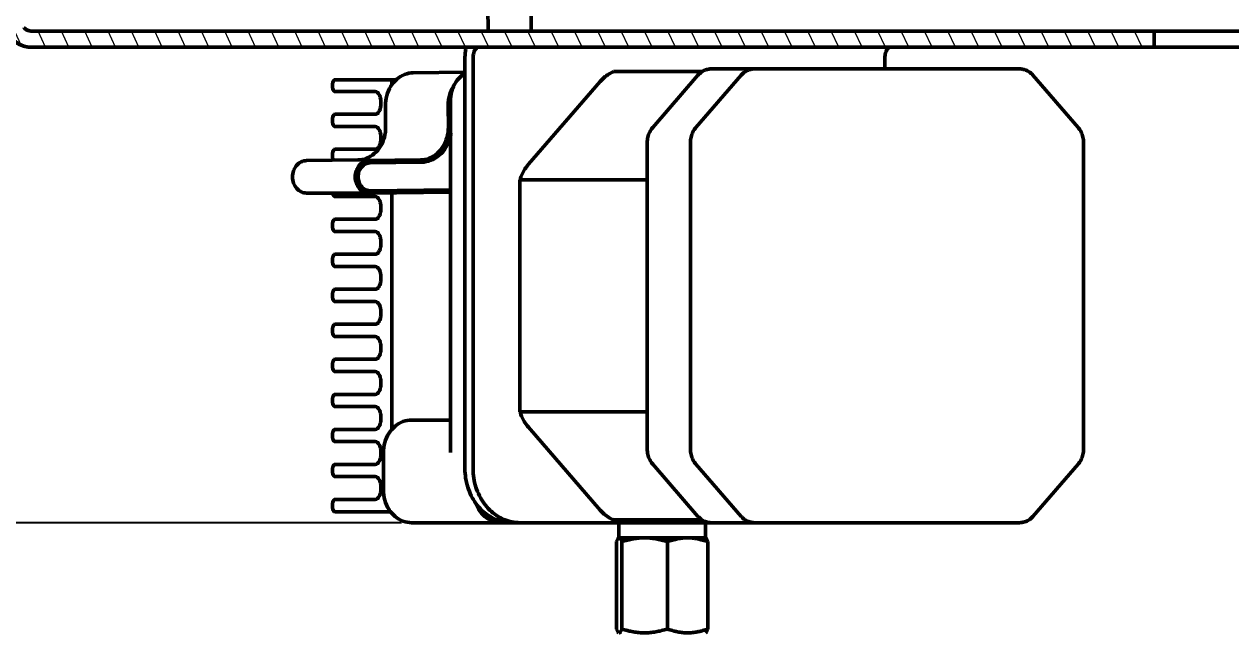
# Model space of a CAD drawing. Header units: inches. Extents: x -2049 to -860, y -317 to 524.
# Drawn here: x -1115.3 to -1040.9, y 396.5 to 434.1 of the extents above; entities that cross this region are included whole.
import ezdxf

# ---------------------------------------------------------------- set-up
doc = ezdxf.new("R2010")
doc.units = ezdxf.units.IN
doc.header["$LTSCALE"] = 2.574606
doc.header["$MEASUREMENT"] = 0
doc.header["$PDMODE"] = 3
doc.header["$PDSIZE"] = 0.3125
doc.layers.get('0').update_dxf_attribs({"linetype": 'CONTINUOUS', "lineweight": 50})
doc.layers.get('Defpoints').update_dxf_attribs({"linetype": 'CONTINUOUS'})
doc.layers.add('dim', color=7, linetype='CONTINUOUS', lineweight=9)
doc.layers.add('细实线', color=7, linetype='CONTINUOUS', lineweight=9)
doc.styles.add('TEXTSTYLE_1', font='gdt', dxfattribs={"width": 0.8})
doc.dimstyles.new('ISO-25$0', dxfattribs={"dimtxt": 5, "dimasz": 5, "dimexe": 1.25, "dimexo": 0.625, "dimtad": 1, "dimdec": 0, "dimlfac": 1.5, "dimdsep": 46, "dimtxsty": 'TEXTSTYLE_1', "dimcen": 2.5, "dimclrd": 256, "dimclre": 256, "dimclrt": 256, "dimadec": 0, "dimazin": 0, "dimtfac": 1, "dimtdec": 0, "dimtmove": 0, "dimatfit": 3, "dimfxl": 1, "dimlwd": 25, "dimarcsym": 0})

# ---------------------------------------------------------------- blocks, each defined once
blk = doc.blocks.new('*D56')
at = {"layer": 'Defpoints', "color": 0, "transparency": 16777216}
for p in [(-1218.049, 403.303), (-1091.407, 403.303), (-1171.593, 52.37)]:
    blk.add_point(p, dxfattribs=at)
at = {"layer": 'dim', "lineweight": -2, "transparency": 16777216}
for p, q in [((-1092.032, 403.303), (-1219.299, 403.303)), ((-1172.218, 52.37), (-1219.299, 52.37))]:
    blk.add_line(p, q, dxfattribs=at)
at = {"layer": 'dim', "lineweight": 25, "transparency": 16777216}
blk.add_line((-1218.049, 57.37), (-1218.049, 398.303), dxfattribs=at)
at = {"layer": 'dim', "transparency": 16777216}
for points in [[(-1218.882, 398.303), (-1217.215, 398.303), (-1218.049, 403.303)], [(-1218.882, 57.37), (-1217.215, 57.37), (-1218.049, 52.37)]]:
    blk.add_solid(points, dxfattribs=at)
at = {"layer": 'dim', "transparency": 16777216, "insert": (-1221.174, 224.866), "char_height": 5, "attachment_point": 5, "rotation": 90, "style": 'TEXTSTYLE_1'}
blk.add_mtext('526', dxfattribs=at)
blk = doc.blocks.new('*D57')
at = {"layer": 'Defpoints', "color": 0, "transparency": 16777216}
for p in [(-1231.845, 446.968), (-1055.93, 446.968), (-1171.593, 52.37)]:
    blk.add_point(p, dxfattribs=at)
at = {"layer": 'dim', "lineweight": -2, "transparency": 16777216}
for p, q in [((-1056.555, 446.968), (-1233.095, 446.968)), ((-1172.218, 52.37), (-1233.095, 52.37))]:
    blk.add_line(p, q, dxfattribs=at)
at = {"layer": 'dim', "lineweight": 25, "transparency": 16777216}
blk.add_line((-1231.845, 57.37), (-1231.845, 441.968), dxfattribs=at)
at = {"layer": 'dim', "transparency": 16777216}
for points in [[(-1232.678, 441.968), (-1231.011, 441.968), (-1231.845, 446.968)], [(-1232.678, 57.37), (-1231.011, 57.37), (-1231.845, 52.37)]]:
    blk.add_solid(points, dxfattribs=at)
at = {"layer": 'dim', "transparency": 16777216, "insert": (-1234.97, 248.072), "char_height": 5, "attachment_point": 5, "rotation": 90, "style": 'TEXTSTYLE_1'}
blk.add_mtext('592', dxfattribs=at)
blk = doc.blocks.new('*D58')
at = {"layer": 'Defpoints', "color": 0, "transparency": 16777216}
for p in [(-1245.641, 472.967), (-1107.928, 472.967), (-1171.593, 52.37)]:
    blk.add_point(p, dxfattribs=at)
at = {"layer": 'dim', "lineweight": -2, "transparency": 16777216}
for p, q in [((-1108.553, 472.967), (-1246.891, 472.967)), ((-1172.218, 52.37), (-1246.891, 52.37))]:
    blk.add_line(p, q, dxfattribs=at)
at = {"layer": 'dim', "lineweight": 25, "transparency": 16777216}
blk.add_line((-1245.641, 57.37), (-1245.641, 467.967), dxfattribs=at)
at = {"layer": 'dim', "transparency": 16777216}
for points in [[(-1246.474, 467.967), (-1244.807, 467.967), (-1245.641, 472.967)], [(-1246.474, 57.37), (-1244.807, 57.37), (-1245.641, 52.37)]]:
    blk.add_solid(points, dxfattribs=at)
at = {"layer": 'dim', "transparency": 16777216, "insert": (-1248.766, 260.462), "char_height": 5, "attachment_point": 5, "rotation": 90, "style": 'TEXTSTYLE_1'}
blk.add_mtext('630', dxfattribs=at)

msp = doc.modelspace()

# ---------------------------------------------------------------- hatches: boundary and pattern name
at = {"layer": '细实线', "linetype": 'Continuous'}
h = msp.add_hatch(dxfattribs=at)
h.set_pattern_fill('DEFAULT__11', color=256, scale=1.304169, angle=115, style=0, pattern_type=0)
h.set_pattern_definition([(115, (-1203.7235, 1516.919), (-1.1819789, -0.5511658), [])])
edge = h.paths.add_edge_path()
edge.add_spline(control_points=[(-1150.633, 468.49), (-1150.633, 468.88), (-1150.357, 469.157), (-1149.966, 469.157)], knot_values=[0, 0, 0, 0, 1, 1, 1, 1], weights=[1, 0.804738, 0.804738, 1], degree=3, periodic=0)
edge.add_line((-1150.633, 462.157), (-1150.633, 468.49))
edge.add_line((-1150.633, 462.157), (-1151.633, 462.157))
edge.add_line((-1151.633, 462.157), (-1151.633, 468.49))
edge.add_spline(control_points=[(-1151.633, 468.49), (-1151.633, 469.466), (-1150.942, 470.157), (-1149.966, 470.157)], knot_values=[0, 0, 0, 0, 1, 1, 1, 1], weights=[1, 0.804738, 0.804738, 1], degree=3, periodic=0)
edge.add_line((-1135.633, 470.157), (-1149.966, 470.157))
edge.add_spline(control_points=[(-1135.633, 470.157), (-1134.657, 470.157), (-1133.967, 469.466), (-1133.967, 468.49)], knot_values=[0, 0, 0, 0, 1, 1, 1, 1], weights=[1, 0.804738, 0.804738, 1], degree=3, periodic=0)
edge.add_line((-1133.967, 468.49), (-1133.967, 452.767))
edge.add_spline(control_points=[(-1133.967, 452.767), (-1133.967, 452.587), (-1133.898, 452.422), (-1133.771, 452.295)], knot_values=[0, 0, 0, 0, 1, 1, 1, 1], weights=[1, 0.949253, 0.949253, 1], degree=3, periodic=0)
edge.add_line((-1115.306, 433.83), (-1133.771, 452.295))
edge.add_spline(control_points=[(-1115.306, 433.83), (-1115.18, 433.703), (-1115.014, 433.635), (-1114.835, 433.635)], knot_values=[0, 0, 0, 0, 1, 1, 1, 1], weights=[1, 0.949253, 0.949253, 1], degree=3, periodic=0)
edge.add_line((-1045.597, 433.635), (-1114.835, 433.635))
edge.add_line((-1045.597, 432.635), (-1045.597, 433.635))
edge.add_line((-1045.597, 432.635), (-1114.835, 432.635))
edge.add_spline(control_points=[(-1116.013, 433.123), (-1115.697, 432.806), (-1115.283, 432.635), (-1114.835, 432.635)], knot_values=[0, 0, 0, 0, 1, 1, 1, 1], weights=[1, 0.949253, 0.949253, 1], degree=3, periodic=0)
edge.add_line((-1116.013, 433.123), (-1134.479, 451.588))
edge.add_spline(control_points=[(-1134.967, 452.767), (-1134.967, 452.319), (-1134.795, 451.905), (-1134.479, 451.588)], knot_values=[0, 0, 0, 0, 1, 1, 1, 1], weights=[1, 0.949253, 0.949253, 1], degree=3, periodic=0)
edge.add_line((-1134.967, 468.49), (-1134.967, 452.767))
edge.add_spline(control_points=[(-1135.633, 469.157), (-1135.243, 469.157), (-1134.967, 468.88), (-1134.967, 468.49)], knot_values=[0, 0, 0, 0, 1, 1, 1, 1], weights=[1, 0.804738, 0.804738, 1], degree=3, periodic=0)
edge.add_line((-1135.633, 469.157), (-1149.966, 469.157))
edge = h.paths.add_edge_path()
edge.add_line((-1010.959, 433.635), (-1038.93, 433.635))
edge.add_line((-1010.959, 433.635), (-1010.959, 432.635))
edge.add_line((-1010.959, 432.635), (-1038.93, 432.635))
edge.add_line((-1038.93, 432.635), (-1038.93, 433.635))
edge = h.paths.add_edge_path()
edge.add_line((-1150.633, 454.49), (-1150.633, 460.157))
edge.add_line((-1150.633, 454.49), (-1151.633, 454.49))
edge.add_line((-1151.633, 454.49), (-1151.633, 460.157))
edge.add_line((-1150.633, 460.157), (-1151.633, 460.157))

# ---------------------------------------------------------------- linework, layer by layer
at = {"color": 7, "linetype": 'Continuous'}
for p, q in [((-1086.69, 433.635), (-1086.703, 435.087)), ((-1084.023, 433.635), (-1084.037, 435.112)), ((-1045.597, 433.635), (-1114.835, 433.635)), ((-1114.835, 433.635), (-994.431, 433.635)), ((-1045.597, 432.635), (-1045.597, 433.635)), ((-1045.597, 432.635), (-1045.597, 433.635)), ((-1045.597, 432.635), (-1114.835, 432.635)), ((-1114.835, 432.635), (-994.431, 432.635)), ((-1088.117, 431.968), (-1088.117, 406.636)), ((-1087.617, 406.636), (-1087.617, 431.968)), ((-1062.214, 431.968), (-1062.214, 431.302)), ((-1091.307, 431.059), (-1088.117, 431.099)), ((-1073.483, 431.135), (-1078.946, 431.135)), ((-1053.901, 431.302), (-1072.931, 431.302)), ((-1096.295, 430.235), (-1096.295, 430.302)), ((-1096.128, 430.635), (-1092.346, 430.635)), ((-1092.628, 430.302), (-1092.628, 430.635)), ((-1084.196, 425.416), (-1079.776, 430.521)), ((-1076.535, 427.692), (-1073.747, 430.911)), ((-1071.08, 430.911), (-1073.868, 427.692)), ((-1050.297, 427.692), (-1053.084, 430.911)), ((-1093.645, 429.902), (-1096.128, 429.902)), ((-1093.008, 427.704), (-1093.02, 429.038)), ((-1089.154, 429.038), (-1089.141, 427.704)), ((-1089.006, 429.302), (-1089.006, 407.636)), ((-1096.295, 428.075), (-1096.295, 428.168)), ((-1096.128, 428.502), (-1093.645, 428.502)), ((-1093.645, 427.742), (-1096.128, 427.742)), ((-1076.873, 426.749), (-1076.873, 407.855)), ((-1074.206, 426.749), (-1074.206, 407.855)), ((-1049.958, 407.855), (-1049.958, 426.749)), ((-1096.295, 425.915), (-1096.295, 426.008)), ((-1096.128, 426.342), (-1093.645, 426.342)), ((-1094.721, 425.683), (-1097.896, 425.643)), ((-1094.029, 425.643), (-1090.854, 425.683)), ((-1093.961, 425.51), (-1090.786, 425.549)), ((-1084.728, 424.459), (-1076.873, 424.459)), ((-1084.728, 424.459), (-1084.728, 410.146)), ((-1094.02, 423.643), (-1097.886, 423.643)), ((-1094.02, 423.643), (-1094.01, 423.643)), ((-1094.01, 423.643), (-1089.006, 423.706)), ((-1089.006, 423.838), (-1093.945, 423.777)), ((-1092.628, 409.019), (-1092.628, 423.661)), ((-1093.645, 423.422), (-1096.128, 423.422)), ((-1096.295, 421.595), (-1096.295, 421.689)), ((-1096.128, 422.022), (-1093.645, 422.022)), ((-1093.645, 421.262), (-1096.128, 421.262)), ((-1096.128, 419.862), (-1093.645, 419.862)), ((-1096.295, 419.435), (-1096.295, 419.529)), ((-1093.645, 419.102), (-1096.128, 419.102)), ((-1096.128, 417.702), (-1093.645, 417.702)), ((-1096.295, 417.275), (-1096.295, 417.369)), ((-1093.645, 416.942), (-1096.128, 416.942)), ((-1096.128, 415.542), (-1093.645, 415.542)), ((-1096.295, 415.115), (-1096.295, 415.209)), ((-1093.645, 414.782), (-1096.128, 414.782)), ((-1096.128, 413.382), (-1093.645, 413.382)), ((-1096.295, 412.956), (-1096.295, 413.049)), ((-1093.645, 412.622), (-1096.128, 412.622)), ((-1096.295, 410.796), (-1096.295, 410.889)), ((-1096.128, 411.222), (-1093.645, 411.222)), ((-1093.645, 410.462), (-1096.128, 410.462)), ((-1076.873, 410.146), (-1084.728, 410.146)), ((-1089.006, 409.636), (-1091.407, 409.636)), ((-1096.295, 408.636), (-1096.295, 408.729)), ((-1096.128, 409.062), (-1093.645, 409.062)), ((-1079.776, 404.084), (-1084.196, 409.188)), ((-1093.645, 408.302), (-1096.128, 408.302)), ((-1093.139, 405.302), (-1093.139, 407.636)), ((-1096.295, 406.476), (-1096.295, 406.569)), ((-1093.645, 406.902), (-1096.128, 406.902)), ((-1073.747, 403.693), (-1076.535, 406.912)), ((-1073.868, 406.912), (-1071.08, 403.693)), ((-1053.084, 403.693), (-1050.297, 406.912)), ((-1096.128, 406.142), (-1093.645, 406.142)), ((-1096.295, 404.302), (-1096.295, 404.409)), ((-1096.128, 404.742), (-1093.645, 404.742)), ((-1092.672, 403.969), (-1096.128, 403.969)), ((-1078.946, 403.469), (-1073.483, 403.469)), ((-1091.407, 403.303), (-1085.932, 403.303)), ((-1085.874, 403.303), (-1053.901, 403.303)), ((-1078.618, 403.303), (-1078.618, 402.369)), ((-1073.285, 403.303), (-1073.285, 402.369)), ((-1078.762, 402.131), (-1078.762, 396.741)), ((-1078.618, 402.369), (-1078.637, 402.358)), ((-1078.617, 402.367), (-1078.632, 402.361)), ((-1073.285, 402.369), (-1078.618, 402.369)), ((-1078.603, 402.369), (-1078.617, 402.367)), ((-1078.444, 396.741), (-1078.444, 402.131)), ((-1075.633, 396.741), (-1075.633, 402.131)), ((-1073.285, 402.369), (-1073.265, 402.358)), ((-1073.14, 402.131), (-1073.14, 396.741)), ((-1078.642, 396.518), (-1078.632, 396.511)), ((-1073.26, 396.518), (-1073.27, 396.511))]:
    msp.add_line(p, q, dxfattribs=at)
for centre, radius, start, end in [((-1114.835, 434.302), 0.667, 225, 270), ((-1114.835, 434.302), 1.667, 225, 270), ((-1086.849, 429.059), 2.304, 173.53902, 180.53506), ((-1091.172, 405.152), 1.931, 218.25032, 219.09959), ((-1085.225, 405.841), 2.539, 255.75837, 258.47617), ((-1085.229, 405.82), 2.518, 258.4702, 269.97381), ((-1084.729, 405.82), 2.518, 258.4699, 269.97381)]:
    msp.add_arc(centre, radius, start, end, dxfattribs=at)
for points, start_tangent, end_tangent in [([(-1115.306, 433.83), (-1115.295, 433.819), (-1115.283, 433.808), (-1115.271, 433.797), (-1115.259, 433.787), (-1115.246, 433.777), (-1115.233, 433.767), (-1115.22, 433.757), (-1115.206, 433.748), (-1115.193, 433.739), (-1115.179, 433.73), (-1115.164, 433.722), (-1115.15, 433.714), (-1115.135, 433.706), (-1115.12, 433.699), (-1115.105, 433.692), (-1115.09, 433.686), (-1115.075, 433.679), (-1115.059, 433.674), (-1115.044, 433.668), (-1115.028, 433.663), (-1115.012, 433.659), (-1114.996, 433.655), (-1114.98, 433.651), (-1114.964, 433.647), (-1114.948, 433.644), (-1114.932, 433.642), (-1114.915, 433.64), (-1114.899, 433.638), (-1114.883, 433.637), (-1114.867, 433.636), (-1114.851, 433.635), (-1114.835, 433.635)], (0.707107, -0.707107), (1, 0)), ([(-1116.013, 433.123), (-1115.985, 433.095), (-1115.955, 433.068), (-1115.925, 433.041), (-1115.894, 433.015), (-1115.863, 432.99), (-1115.83, 432.965), (-1115.797, 432.941), (-1115.764, 432.918), (-1115.729, 432.895), (-1115.694, 432.873), (-1115.659, 432.853), (-1115.622, 432.833), (-1115.586, 432.814), (-1115.548, 432.795), (-1115.511, 432.778), (-1115.473, 432.762), (-1115.434, 432.746), (-1115.395, 432.732), (-1115.356, 432.719), (-1115.317, 432.706), (-1115.277, 432.695), (-1115.237, 432.684), (-1115.197, 432.675), (-1115.157, 432.666), (-1115.117, 432.659), (-1115.076, 432.652), (-1115.036, 432.647), (-1114.996, 432.643), (-1114.955, 432.639), (-1114.915, 432.637), (-1114.875, 432.635), (-1114.835, 432.635)], (0.707107, -0.707107), (1, 0)), ([(-1088.047, 432.635), (-1088.053, 432.607), (-1088.1, 432.294), (-1088.117, 431.968)], (-0.21322, -0.977004), (0, -1)), ([(-1087.617, 431.968), (-1087.605, 432.141), (-1087.572, 432.302), (-1087.519, 432.44), (-1087.45, 432.545), (-1087.37, 432.612), (-1087.283, 432.635)], (0, 1), (1, 0)), ([(-1061.881, 432.635), (-1061.967, 432.612), (-1062.047, 432.545), (-1062.116, 432.44), (-1062.169, 432.302), (-1062.203, 432.141), (-1062.214, 431.968)], (-1, 0), (0, -1)), ([(-1092.48, 430.51), (-1092.321, 430.664), (-1091.841, 430.954), (-1091.307, 431.059)], (0.674152, 0.738592), (0.999921, 0.01253)), ([(-1089.006, 429.302), (-1088.921, 429.92), (-1088.675, 430.477), (-1088.292, 430.92), (-1088.129, 431.041)], (0, 1), (0.836439, 0.548061)), ([(-1079.776, 430.521), (-1079.526, 430.771), (-1079.247, 430.977), (-1078.946, 431.135)], (0.654654, 0.755929), (0.919133, 0.393947)), ([(-1073.747, 430.911), (-1073.508, 431.123), (-1073.229, 431.256), (-1072.931, 431.302)], (0.654654, 0.755929), (1, 0)), ([(-1070.264, 431.302), (-1070.563, 431.256), (-1070.841, 431.123), (-1071.08, 430.911)], (-1, 0), (-0.654654, -0.755929)), ([(-1053.084, 430.911), (-1053.323, 431.123), (-1053.602, 431.256), (-1053.901, 431.302)], (-0.654654, 0.755929), (-1, 0)), ([(-1096.128, 430.635), (-1096.212, 430.59), (-1096.272, 430.469), (-1096.295, 430.302)], (-1, 0), (0, -1)), ([(-1096.295, 430.235), (-1096.272, 430.068), (-1096.212, 429.947), (-1096.128, 429.902)], (0, -1), (1, 0)), ([(-1093.02, 429.038), (-1092.941, 429.657), (-1092.7, 430.217), (-1092.48, 430.51)], (-0.009398, 0.999956), (0.674152, 0.738592)), ([(-1088.755, 430.335), (-1088.834, 430.217), (-1089.075, 429.657), (-1089.139, 429.318)], (-0.583198, -0.81233), (-0.112535, -0.993648)), ([(-1093.645, 429.902), (-1093.51, 429.848), (-1093.398, 429.697), (-1093.322, 429.472), (-1093.295, 429.202)], (1, 0), (0, -1)), ([(-1093.295, 429.202), (-1093.322, 428.932), (-1093.398, 428.707), (-1093.51, 428.556), (-1093.645, 428.502)], (0, -1), (-1, 0)), ([(-1096.128, 428.502), (-1096.212, 428.457), (-1096.272, 428.336), (-1096.295, 428.168)], (-1, 0), (0, -1)), ([(-1096.295, 428.075), (-1096.272, 427.908), (-1096.212, 427.787), (-1096.128, 427.742)], (0, -1), (1, 0)), ([(-1094.721, 425.683), (-1094.186, 425.787), (-1093.706, 426.077), (-1093.327, 426.525), (-1093.087, 427.085), (-1093.008, 427.704)], (0.999921, 0.01253), (-0.009398, 0.999956)), ([(-1093.645, 427.742), (-1093.51, 427.688), (-1093.398, 427.537), (-1093.322, 427.312), (-1093.295, 427.042)], (1, 0), (0, -1)), ([(-1089.141, 427.704), (-1089.22, 427.085), (-1089.461, 426.525), (-1089.84, 426.077), (-1090.32, 425.787), (-1090.854, 425.683)], (0.009398, -0.999956), (-0.999921, -0.01253)), ([(-1088.983, 427.336), (-1089.044, 427.043), (-1089.301, 426.447), (-1089.704, 425.971), (-1090.215, 425.662), (-1090.786, 425.549)], (-0.141125, -0.989992), (-0.999921, -0.01253)), ([(-1076.873, 426.749), (-1076.834, 427.095), (-1076.718, 427.416), (-1076.535, 427.692)], (0, 1), (0.654654, 0.755929)), ([(-1073.868, 427.692), (-1074.052, 427.416), (-1074.167, 427.095), (-1074.206, 426.749)], (-0.654654, -0.755929), (0, -1)), ([(-1049.958, 426.749), (-1049.998, 427.095), (-1050.113, 427.416), (-1050.297, 427.692)], (0, 1), (-0.654654, 0.755929)), ([(-1093.295, 427.042), (-1093.322, 426.772), (-1093.398, 426.547), (-1093.51, 426.396), (-1093.645, 426.342)], (0, -1), (-1, 0)), ([(-1096.128, 426.342), (-1096.212, 426.297), (-1096.272, 426.176), (-1096.295, 426.008)], (-1, 0), (0, -1)), ([(-1096.295, 425.915), (-1096.272, 425.748), (-1096.237, 425.66)], (0, -1), (0.520586, -0.853809)), ([(-1098.752, 424.632), (-1098.69, 425.016), (-1098.505, 425.342), (-1098.226, 425.563), (-1097.896, 425.643)], (-0.009398, 0.999956), (0.999921, 0.01253)), ([(-1094.029, 425.643), (-1094.36, 425.563), (-1094.639, 425.342), (-1094.823, 425.016), (-1094.886, 424.632)], (-0.999921, -0.01253), (0.009398, -0.999956)), ([(-1093.961, 425.51), (-1094.249, 425.439), (-1094.49, 425.249), (-1094.649, 424.969), (-1094.704, 424.637), (-1094.645, 424.306), (-1094.481, 424.028), (-1094.236, 423.84), (-1093.945, 423.777)], (-0.999921, -0.01253), (0.999921, 0.01253)), ([(-1084.728, 424.459), (-1084.591, 424.806), (-1084.413, 425.128), (-1084.196, 425.416)], (0.306032, 0.952021), (0.654654, 0.755929)), ([(-1097.886, 423.643), (-1098.209, 423.715), (-1098.492, 423.928), (-1098.683, 424.25), (-1098.752, 424.632)], (-1, 0.000568), (-0.009398, 0.999956)), ([(-1094.886, 424.632), (-1094.816, 424.25), (-1094.626, 423.928), (-1094.343, 423.715), (-1094.02, 423.643)], (0.009398, -0.999956), (1, -0.000568)), ([(-1096.285, 423.642), (-1096.272, 423.588), (-1096.212, 423.467), (-1096.128, 423.422)], (0.178373, -0.983963), (1, 0)), ([(-1093.645, 423.422), (-1093.51, 423.368), (-1093.398, 423.217), (-1093.322, 422.992), (-1093.295, 422.722)], (1, 0), (0, -1)), ([(-1093.295, 422.722), (-1093.322, 422.452), (-1093.398, 422.227), (-1093.51, 422.076), (-1093.645, 422.022)], (0, -1), (-1, 0)), ([(-1096.128, 422.022), (-1096.212, 421.977), (-1096.272, 421.856), (-1096.295, 421.689)], (-1, 0), (0, -1)), ([(-1096.295, 421.595), (-1096.272, 421.428), (-1096.212, 421.307), (-1096.128, 421.262)], (0, -1), (1, 0)), ([(-1093.645, 421.262), (-1093.51, 421.208), (-1093.398, 421.057), (-1093.322, 420.832), (-1093.295, 420.562)], (1, 0), (0, -1)), ([(-1093.295, 420.562), (-1093.322, 420.292), (-1093.398, 420.067), (-1093.51, 419.916), (-1093.645, 419.862)], (0, -1), (-1, 0)), ([(-1096.128, 419.862), (-1096.212, 419.817), (-1096.272, 419.696), (-1096.295, 419.529)], (-1, 0), (0, -1)), ([(-1096.295, 419.435), (-1096.272, 419.268), (-1096.212, 419.147), (-1096.128, 419.102)], (0, -1), (1, 0)), ([(-1093.645, 419.102), (-1093.51, 419.048), (-1093.397, 418.897), (-1093.322, 418.672), (-1093.295, 418.405), (-1093.321, 418.137), (-1093.396, 417.91), (-1093.51, 417.756), (-1093.645, 417.702)], (1, 0), (-1, 0)), ([(-1096.128, 417.702), (-1096.212, 417.657), (-1096.272, 417.536), (-1096.295, 417.369)], (-1, 0), (0, -1)), ([(-1096.295, 417.275), (-1096.272, 417.108), (-1096.212, 416.987), (-1096.128, 416.942)], (0, -1), (1, 0)), ([(-1093.645, 416.942), (-1093.51, 416.888), (-1093.397, 416.737), (-1093.322, 416.512), (-1093.295, 416.245), (-1093.321, 415.977), (-1093.396, 415.75), (-1093.51, 415.597), (-1093.645, 415.542)], (1, 0), (-1, 0)), ([(-1096.128, 415.542), (-1096.212, 415.497), (-1096.272, 415.376), (-1096.295, 415.209)], (-1, 0), (0, -1)), ([(-1096.295, 415.115), (-1096.272, 414.948), (-1096.212, 414.827), (-1096.128, 414.782)], (0, -1), (1, 0)), ([(-1093.645, 414.782), (-1093.51, 414.728), (-1093.398, 414.577), (-1093.322, 414.352), (-1093.295, 414.082)], (1, 0), (0, -1)), ([(-1093.295, 414.082), (-1093.322, 413.812), (-1093.398, 413.587), (-1093.51, 413.436), (-1093.645, 413.382)], (0, -1), (-1, 0)), ([(-1096.128, 413.382), (-1096.212, 413.337), (-1096.272, 413.216), (-1096.295, 413.049)], (-1, 0), (0, -1)), ([(-1096.295, 412.956), (-1096.272, 412.788), (-1096.212, 412.667), (-1096.128, 412.622)], (0, -1), (1, 0)), ([(-1093.645, 412.622), (-1093.51, 412.568), (-1093.398, 412.417), (-1093.322, 412.192), (-1093.295, 411.922)], (1, 0), (0, -1)), ([(-1093.295, 411.922), (-1093.322, 411.652), (-1093.398, 411.427), (-1093.51, 411.276), (-1093.645, 411.222)], (0, -1), (-1, 0)), ([(-1096.128, 411.222), (-1096.212, 411.177), (-1096.272, 411.056), (-1096.295, 410.889)], (-1, 0), (0, -1)), ([(-1096.295, 410.796), (-1096.272, 410.628), (-1096.212, 410.507), (-1096.128, 410.462)], (0, -1), (1, 0)), ([(-1093.645, 410.462), (-1093.51, 410.408), (-1093.398, 410.257), (-1093.322, 410.032), (-1093.295, 409.762)], (1, 0), (0, -1)), ([(-1084.196, 409.188), (-1084.413, 409.477), (-1084.591, 409.798), (-1084.728, 410.146)], (-0.654654, 0.755929), (-0.306032, 0.952021)), ([(-1093.295, 409.762), (-1093.322, 409.492), (-1093.398, 409.267), (-1093.51, 409.116), (-1093.645, 409.062)], (0, -1), (-1, 0)), ([(-1093.139, 407.636), (-1093.054, 408.254), (-1092.808, 408.811), (-1092.425, 409.254), (-1091.942, 409.538), (-1091.407, 409.636)], (0, 1), (1, 0)), ([(-1096.128, 409.062), (-1096.212, 409.017), (-1096.272, 408.896), (-1096.295, 408.729)], (-1, 0), (0, -1)), ([(-1096.295, 408.636), (-1096.272, 408.468), (-1096.212, 408.347), (-1096.128, 408.302)], (0, -1), (1, 0)), ([(-1093.645, 408.302), (-1093.51, 408.248), (-1093.398, 408.097), (-1093.322, 407.872), (-1093.295, 407.602)], (1, 0), (0, -1)), ([(-1093.295, 407.602), (-1093.322, 407.332), (-1093.398, 407.107), (-1093.51, 406.957), (-1093.645, 406.902)], (0, -1), (-1, 0)), ([(-1076.535, 406.912), (-1076.718, 407.188), (-1076.834, 407.51), (-1076.873, 407.855)], (-0.654654, 0.755929), (0, 1)), ([(-1074.206, 407.855), (-1074.167, 407.51), (-1074.052, 407.188), (-1073.868, 406.912)], (0, -1), (0.654654, -0.755929)), ([(-1050.297, 406.912), (-1050.113, 407.188), (-1049.998, 407.51), (-1049.958, 407.855)], (0.654654, 0.755929), (0, 1)), ([(-1096.128, 406.902), (-1096.212, 406.857), (-1096.272, 406.736), (-1096.295, 406.569)], (-1, 0), (0, -1)), ([(-1096.295, 406.476), (-1096.272, 406.309), (-1096.212, 406.187), (-1096.128, 406.142)], (0, -1), (1, 0)), ([(-1085.849, 403.38), (-1086.218, 403.504), (-1086.674, 403.75), (-1087.086, 404.083), (-1087.441, 404.493), (-1087.729, 404.968), (-1087.942, 405.495), (-1088.073, 406.056), (-1088.117, 406.636)], (-0.969279, 0.245962), (0, 1)), ([(-1087.617, 406.636), (-1087.573, 406.056), (-1087.442, 405.495), (-1087.229, 404.968), (-1086.941, 404.493), (-1086.586, 404.083), (-1086.174, 403.75), (-1085.718, 403.504), (-1085.232, 403.353)], (0, -1), (0.979851, -0.199729)), ([(-1093.645, 406.142), (-1093.51, 406.088), (-1093.398, 405.937), (-1093.322, 405.712), (-1093.295, 405.442)], (1, 0), (0, -1)), ([(-1093.295, 405.442), (-1093.322, 405.173), (-1093.398, 404.947), (-1093.51, 404.797), (-1093.645, 404.742)], (0, -1), (-1, 0)), ([(-1092.688, 403.956), (-1092.808, 404.127), (-1093.054, 404.684), (-1093.139, 405.302)], (-0.619105, 0.785309), (0, 1)), ([(-1096.128, 404.742), (-1096.212, 404.697), (-1096.272, 404.576), (-1096.295, 404.409)], (-1, 0), (0, -1)), ([(-1096.295, 404.302), (-1096.272, 404.135), (-1096.212, 404.014), (-1096.128, 403.969)], (0, -1), (1, 0)), ([(-1087.451, 404.475), (-1087.275, 404.127), (-1086.892, 403.684), (-1086.409, 403.4), (-1085.874, 403.303)], (0.366041, -0.930599), (1, 0)), ([(-1091.407, 403.303), (-1091.942, 403.4), (-1092.425, 403.684), (-1092.67, 403.934)], (-1, 0), (-0.630676, 0.776046)), ([(-1086.839, 403.865), (-1086.758, 403.793), (-1086.308, 403.528), (-1086.242, 403.505)], (0.722197, -0.691688), (0.952119, -0.305728)), ([(-1078.946, 403.469), (-1079.247, 403.627), (-1079.526, 403.834), (-1079.776, 404.084)], (-0.919133, 0.393947), (-0.654654, 0.755929)), ([(-1072.931, 403.303), (-1073.229, 403.348), (-1073.508, 403.481), (-1073.747, 403.693)], (-1, 0), (-0.654654, 0.755929)), ([(-1071.08, 403.693), (-1070.841, 403.481), (-1070.563, 403.348), (-1070.264, 403.303)], (0.654654, -0.755929), (1, 0)), ([(-1053.901, 403.303), (-1053.602, 403.348), (-1053.323, 403.481), (-1053.084, 403.693)], (1, 0), (0.654654, 0.755929)), ([(-1078.682, 402.308), (-1078.722, 402.233), (-1078.762, 402.131)], (-0.53884, -0.842408), (-0.337001, -0.941504)), ([(-1078.632, 402.361), (-1078.642, 402.354), (-1078.682, 402.308)], (-0.869955, -0.493131), (-0.53884, -0.842408)), ([(-1078.444, 402.131), (-1078.485, 402.233), (-1078.525, 402.308), (-1078.565, 402.354), (-1078.603, 402.369)], (-0.337001, 0.941504), (-1, 0)), ([(-1077.039, 402.369), (-1077.381, 402.354), (-1077.73, 402.308), (-1078.085, 402.233), (-1078.444, 402.131)], (-1, 0), (-0.95348, -0.301456)), ([(-1075.633, 402.131), (-1075.992, 402.233), (-1076.347, 402.308), (-1076.697, 402.354), (-1077.039, 402.369)], (-0.95348, 0.301456), (-1, 0)), ([(-1074.386, 402.369), (-1074.69, 402.354), (-1075, 402.308), (-1075.314, 402.233), (-1075.633, 402.131)], (-1, 0), (-0.941931, -0.335807)), ([(-1073.14, 402.131), (-1073.458, 402.233), (-1073.773, 402.308), (-1074.083, 402.354), (-1074.386, 402.369)], (-0.941931, 0.335807), (-1, 0)), ([(-1073.27, 402.361), (-1073.26, 402.354), (-1073.221, 402.308)], (0.869955, -0.493131), (0.53884, -0.842408)), ([(-1073.221, 402.308), (-1073.18, 402.233), (-1073.14, 402.131)], (0.53884, -0.842408), (0.337001, -0.941504)), ([(-1078.762, 396.741), (-1078.722, 396.639), (-1078.682, 396.564), (-1078.642, 396.518)], (0.337001, -0.941504), (0.800972, -0.598702)), ([(-1078.525, 396.564), (-1078.485, 396.639), (-1078.444, 396.741)], (0.53884, 0.842408), (0.337001, 0.941504)), ([(-1078.444, 396.741), (-1078.085, 396.639), (-1077.73, 396.564), (-1077.381, 396.518), (-1077.039, 396.503)], (0.95348, -0.301456), (1, 0)), ([(-1077.039, 396.503), (-1076.697, 396.518), (-1076.347, 396.564), (-1075.992, 396.639), (-1075.633, 396.741)], (1, 0), (0.95348, 0.301456)), ([(-1075.633, 396.741), (-1075.314, 396.639), (-1075, 396.564), (-1074.69, 396.518), (-1074.386, 396.503)], (0.941931, -0.335807), (1, 0)), ([(-1073.486, 396.631), (-1073.458, 396.639), (-1073.14, 396.741)], (0.964367, 0.264568), (0.941931, 0.335807)), ([(-1073.14, 396.741), (-1073.18, 396.639), (-1073.221, 396.564), (-1073.26, 396.518)], (-0.337001, -0.941504), (-0.800972, -0.598702)), ([(-1078.603, 396.503), (-1078.565, 396.518), (-1078.525, 396.564)], (1, 0), (0.53884, 0.842408)), ([(-1074.386, 396.503), (-1074.083, 396.518), (-1073.773, 396.564), (-1073.486, 396.631)], (1, 0), (0.964367, 0.264568))]:
    msp.add_spline(points, degree=3, dxfattribs=dict(at, start_tangent=start_tangent, end_tangent=end_tangent))

# ---------------------------------------------------------------- dimensions: what is measured, and where the dimension line sits
at = {"layer": 'dim'}
for base, p2, text, picture, middle in [((-1245.641, 472.967), (-1107.928, 472.967), '630', '*D58', (-1245.641, 260.462)), ((-1231.845, 446.968), (-1055.93, 446.968), '592', '*D57', (-1231.845, 248.072)), ((-1218.049, 403.303), (-1091.407, 403.303), '526', '*D56', (-1218.049, 224.866))]:
    dim = msp.add_linear_dim(base=base, p1=(-1171.593, 52.37), p2=p2, angle=90, text=text, dimstyle='ISO-25$0', dxfattribs=at)
    dim.commit()
    dim.dimension.update_dxf_attribs({"geometry": picture, "text_midpoint": middle, "dimtype": 160})

doc.saveas('drawing.dxf')
